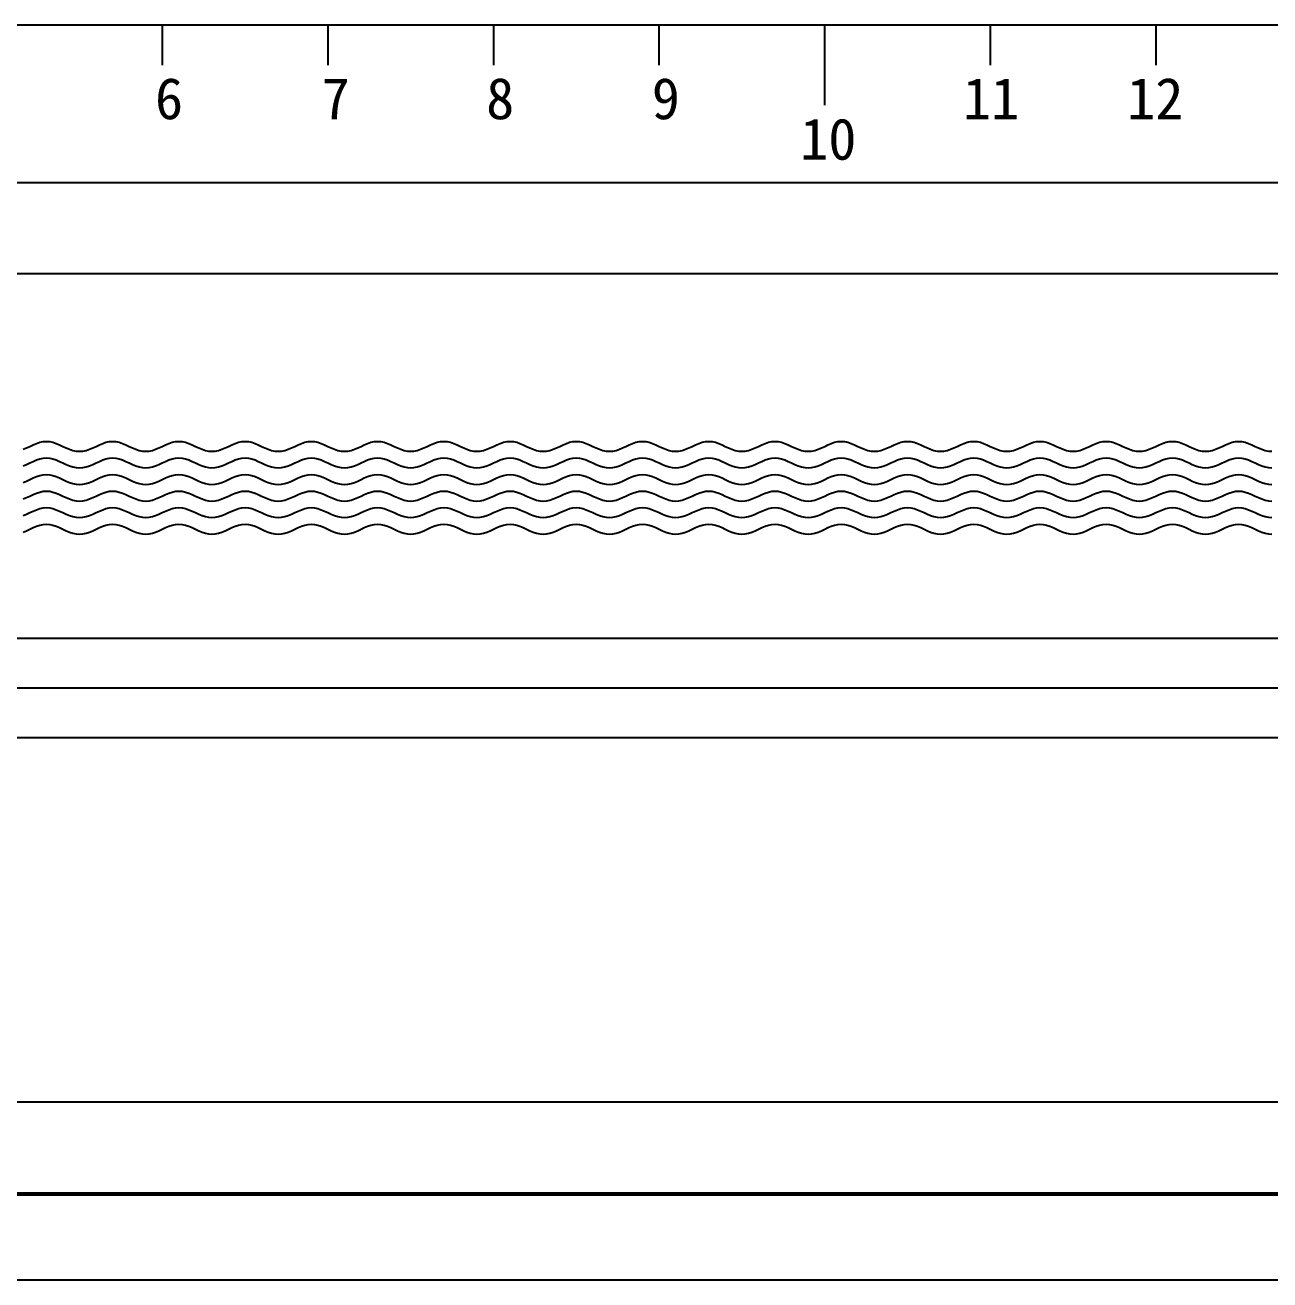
# Model space of a CAD drawing. Header units: millimetres. Extents: x -37 to 615, y -48 to 1658.
# Drawn here: x 135.5 to 210.7, y 1468.7 to 1544.4 of the extents above; entities that cross this region are included whole.
import ezdxf

# ---------------------------------------------------------------- set-up
doc = ezdxf.new("R2010")
doc.units = ezdxf.units.MM
doc.styles.get("Standard").update_dxf_attribs({"font": ''})
doc.styles.get('Standard').set_extended_font_data('SimSun')

# ---------------------------------------------------------------- blocks, each defined once
blk = doc.blocks.new('chi')
at = {"color": 0}
for p, q in [((1187.4087, -3078.7998), (1147.4087, -3078.7998)), ((1153.4087, -3079.0412), (1153.4087, -3078.7998)), ((1154.4087, -3079.0412), (1154.4087, -3078.7998)), ((1155.4087, -3079.0412), (1155.4087, -3078.7998)), ((1156.4087, -3079.0412), (1156.4087, -3078.7998)), ((1157.4087, -3079.2825), (1157.4087, -3078.7998)), ((1158.4087, -3079.0412), (1158.4087, -3078.7998)), ((1159.4087, -3079.0412), (1159.4087, -3078.7998))]:
    blk.add_line(p, q, dxfattribs=at)
for s, p in [('6', (1153.3631, -3079.3678)), ('7', (1154.37, -3079.3678)), ('8', (1155.3627, -3079.3678)), ('9', (1156.3631, -3079.3678)), ('11', (1158.2419, -3079.3678)), ('12', (1159.2333, -3079.3678)), ('10', (1157.2588, -3079.6125))]:
    blk.add_text(s, height=0.25).set_placement(p)

msp = doc.modelspace()

# ---------------------------------------------------------------- linework, layer by layer
at = {"color": 0}
for p, q in [((83.815, 1534.926), (483.815, 1534.926)), ((83.815, 1507.426), (483.815, 1507.426)), ((83.815, 1501.426), (483.815, 1501.426)), ((83.815, 1479.426), (483.815, 1479.426)), ((83.815, 1473.926), (483.815, 1473.926)), ((83.815, 1473.81), (483.815, 1473.81)), ((83.815, 1468.676), (483.815, 1468.676))]:
    msp.add_line(p, q, dxfattribs=at)
msp.add_line((83.815, 1529.426), (483.815, 1529.426))
at = {"color": 1}
msp.add_line((83.815, 1504.426), (483.815, 1504.426), dxfattribs=at)
at = {"color": 7}
for points in [[(135.4, 1518.824), (135.6, 1518.907), (135.8, 1519), (136, 1519.093), (136.2, 1519.176), (136.4, 1519.243), (136.6, 1519.285), (136.8, 1519.3), (137, 1519.285), (137.2, 1519.243), (137.4, 1519.176), (137.6, 1519.093), (137.8, 1519), (138, 1518.907), (138.2, 1518.824), (138.4, 1518.757), (138.6, 1518.715), (138.8, 1518.7), (139, 1518.715), (139.2, 1518.757), (139.4, 1518.824), (139.6, 1518.907), (139.8, 1519), (140, 1519.093), (140.2, 1519.176), (140.4, 1519.243), (140.6, 1519.285), (140.8, 1519.3), (141, 1519.285), (141.2, 1519.243), (141.4, 1519.176), (141.6, 1519.093), (141.8, 1519), (142, 1518.907), (142.2, 1518.824), (142.4, 1518.757), (142.6, 1518.715), (142.8, 1518.7), (143, 1518.715), (143.2, 1518.757), (143.4, 1518.824), (143.6, 1518.907), (143.8, 1519), (144, 1519.093), (144.2, 1519.176), (144.4, 1519.243), (144.6, 1519.285), (144.8, 1519.3), (145, 1519.285), (145.2, 1519.243), (145.4, 1519.176), (145.6, 1519.093), (145.8, 1519), (146, 1518.907), (146.2, 1518.824), (146.4, 1518.757), (146.6, 1518.715), (146.8, 1518.7), (147, 1518.715), (147.2, 1518.757), (147.4, 1518.824), (147.6, 1518.907), (147.8, 1519), (148, 1519.093), (148.2, 1519.176), (148.4, 1519.243), (148.6, 1519.285), (148.8, 1519.3), (149, 1519.285), (149.2, 1519.243), (149.4, 1519.176), (149.6, 1519.093), (149.8, 1519), (150, 1518.907), (150.2, 1518.824), (150.4, 1518.757), (150.6, 1518.715), (150.8, 1518.7), (151, 1518.715), (151.2, 1518.757), (151.4, 1518.824), (151.6, 1518.907), (151.8, 1519), (152, 1519.093), (152.2, 1519.176), (152.4, 1519.243), (152.6, 1519.285), (152.8, 1519.3), (153, 1519.285), (153.2, 1519.243), (153.4, 1519.176), (153.6, 1519.093), (153.8, 1519), (154, 1518.907), (154.2, 1518.824), (154.4, 1518.757), (154.6, 1518.715), (154.8, 1518.7), (155, 1518.715), (155.2, 1518.757), (155.4, 1518.824), (155.6, 1518.907), (155.8, 1519), (156, 1519.093), (156.2, 1519.176), (156.4, 1519.243), (156.6, 1519.285), (156.8, 1519.3), (157, 1519.285), (157.2, 1519.243), (157.4, 1519.176), (157.6, 1519.093), (157.8, 1519), (158, 1518.907), (158.2, 1518.824), (158.4, 1518.757), (158.6, 1518.715), (158.8, 1518.7), (159, 1518.715), (159.2, 1518.757), (159.4, 1518.824), (159.6, 1518.907), (159.8, 1519), (160, 1519.093), (160.2, 1519.176), (160.4, 1519.243), (160.6, 1519.285), (160.8, 1519.3), (161, 1519.285), (161.2, 1519.243), (161.4, 1519.176), (161.6, 1519.093), (161.8, 1519), (162, 1518.907), (162.2, 1518.824), (162.4, 1518.757), (162.6, 1518.715), (162.8, 1518.7), (163, 1518.715), (163.2, 1518.757), (163.4, 1518.824), (163.6, 1518.907), (163.8, 1519), (164, 1519.093), (164.2, 1519.176), (164.4, 1519.243), (164.6, 1519.285), (164.8, 1519.3), (165, 1519.285), (165.2, 1519.243), (165.4, 1519.176), (165.6, 1519.093), (165.8, 1519), (166, 1518.907), (166.2, 1518.824), (166.4, 1518.757), (166.6, 1518.715), (166.8, 1518.7), (167, 1518.715), (167.2, 1518.757), (167.4, 1518.824), (167.6, 1518.907), (167.8, 1519), (168, 1519.093), (168.2, 1519.176), (168.4, 1519.243), (168.6, 1519.285), (168.8, 1519.3), (169, 1519.285), (169.2, 1519.243), (169.4, 1519.176), (169.6, 1519.093), (169.8, 1519), (170, 1518.907), (170.2, 1518.824), (170.4, 1518.757), (170.6, 1518.715), (170.8, 1518.7), (171, 1518.715), (171.2, 1518.757), (171.4, 1518.824), (171.6, 1518.907), (171.8, 1519), (172, 1519.093), (172.2, 1519.176), (172.4, 1519.243), (172.6, 1519.285), (172.8, 1519.3), (173, 1519.285), (173.2, 1519.243), (173.4, 1519.176), (173.6, 1519.093), (173.8, 1519), (174, 1518.907), (174.2, 1518.824), (174.4, 1518.757), (174.6, 1518.715), (174.8, 1518.7), (175, 1518.715), (175.2, 1518.757), (175.4, 1518.824), (175.6, 1518.907), (175.8, 1519), (176, 1519.093), (176.2, 1519.176), (176.4, 1519.243), (176.6, 1519.285), (176.8, 1519.3), (177, 1519.285), (177.2, 1519.243), (177.4, 1519.176), (177.6, 1519.093), (177.8, 1519), (178, 1518.907), (178.2, 1518.824), (178.4, 1518.757), (178.6, 1518.715), (178.8, 1518.7), (179, 1518.715), (179.2, 1518.757), (179.4, 1518.824), (179.6, 1518.907), (179.8, 1519), (180, 1519.093), (180.2, 1519.176), (180.4, 1519.243), (180.6, 1519.285), (180.8, 1519.3), (181, 1519.285), (181.2, 1519.243), (181.4, 1519.176), (181.6, 1519.093), (181.8, 1519), (182, 1518.907), (182.2, 1518.824), (182.4, 1518.757), (182.6, 1518.715), (182.8, 1518.7), (183, 1518.715), (183.2, 1518.757), (183.4, 1518.824), (183.6, 1518.907), (183.8, 1519), (184, 1519.093), (184.2, 1519.176), (184.4, 1519.243), (184.6, 1519.285), (184.8, 1519.3), (185, 1519.285), (185.2, 1519.243), (185.4, 1519.176), (185.6, 1519.093), (185.8, 1519), (186, 1518.907), (186.2, 1518.824), (186.4, 1518.757), (186.6, 1518.715), (186.8, 1518.7), (187, 1518.715), (187.2, 1518.757), (187.4, 1518.824), (187.6, 1518.907), (187.8, 1519), (188, 1519.093), (188.2, 1519.176), (188.4, 1519.243), (188.6, 1519.285), (188.8, 1519.3), (189, 1519.285), (189.2, 1519.243), (189.4, 1519.176), (189.6, 1519.093), (189.8, 1519), (190, 1518.907), (190.2, 1518.824), (190.4, 1518.757), (190.6, 1518.715), (190.8, 1518.7), (191, 1518.715), (191.2, 1518.757), (191.4, 1518.824), (191.6, 1518.907), (191.8, 1519), (192, 1519.093), (192.2, 1519.176), (192.4, 1519.243), (192.6, 1519.285), (192.8, 1519.3), (193, 1519.285), (193.2, 1519.243), (193.4, 1519.176), (193.6, 1519.093), (193.8, 1519), (194, 1518.907), (194.2, 1518.824), (194.4, 1518.757), (194.6, 1518.715), (194.8, 1518.7), (195, 1518.715), (195.2, 1518.757), (195.4, 1518.824), (195.6, 1518.907), (195.8, 1519), (196, 1519.093), (196.2, 1519.176), (196.4, 1519.243), (196.6, 1519.285), (196.8, 1519.3), (197, 1519.285), (197.2, 1519.243), (197.4, 1519.176), (197.6, 1519.093), (197.8, 1519), (198, 1518.907), (198.2, 1518.824), (198.4, 1518.757), (198.6, 1518.715), (198.8, 1518.7), (199, 1518.715), (199.2, 1518.757), (199.4, 1518.824), (199.6, 1518.907), (199.8, 1519), (200, 1519.093), (200.2, 1519.176), (200.4, 1519.243), (200.6, 1519.285), (200.8, 1519.3), (201, 1519.285), (201.2, 1519.243), (201.4, 1519.176), (201.6, 1519.093), (201.8, 1519), (202, 1518.907), (202.2, 1518.824), (202.4, 1518.757), (202.6, 1518.715), (202.8, 1518.7), (203, 1518.715), (203.2, 1518.757), (203.4, 1518.824), (203.6, 1518.907), (203.8, 1519), (204, 1519.093), (204.2, 1519.176), (204.4, 1519.243), (204.6, 1519.285), (204.8, 1519.3), (205, 1519.285), (205.2, 1519.243), (205.4, 1519.176), (205.6, 1519.093), (205.8, 1519), (206, 1518.907), (206.2, 1518.824), (206.4, 1518.757), (206.6, 1518.715), (206.8, 1518.7), (207, 1518.715), (207.2, 1518.757), (207.4, 1518.824), (207.6, 1518.907), (207.8, 1519), (208, 1519.093), (208.2, 1519.176), (208.4, 1519.243), (208.6, 1519.285), (208.8, 1519.3), (209, 1519.285), (209.2, 1519.243), (209.4, 1519.176), (209.6, 1519.093), (209.8, 1519), (210, 1518.907), (210.2, 1518.824), (210.4, 1518.757), (210.6, 1518.715), (210.8, 1518.7)], [(135.4, 1517.824), (135.6, 1517.907), (135.8, 1518), (136, 1518.093), (136.2, 1518.176), (136.4, 1518.243), (136.6, 1518.285), (136.8, 1518.3), (137, 1518.285), (137.2, 1518.243), (137.4, 1518.176), (137.6, 1518.093), (137.8, 1518), (138, 1517.907), (138.2, 1517.824), (138.4, 1517.757), (138.6, 1517.715), (138.8, 1517.7), (139, 1517.715), (139.2, 1517.757), (139.4, 1517.824), (139.6, 1517.907), (139.8, 1518), (140, 1518.093), (140.2, 1518.176), (140.4, 1518.243), (140.6, 1518.285), (140.8, 1518.3), (141, 1518.285), (141.2, 1518.243), (141.4, 1518.176), (141.6, 1518.093), (141.8, 1518), (142, 1517.907), (142.2, 1517.824), (142.4, 1517.757), (142.6, 1517.715), (142.8, 1517.7), (143, 1517.715), (143.2, 1517.757), (143.4, 1517.824), (143.6, 1517.907), (143.8, 1518), (144, 1518.093), (144.2, 1518.176), (144.4, 1518.243), (144.6, 1518.285), (144.8, 1518.3), (145, 1518.285), (145.2, 1518.243), (145.4, 1518.176), (145.6, 1518.093), (145.8, 1518), (146, 1517.907), (146.2, 1517.824), (146.4, 1517.757), (146.6, 1517.715), (146.8, 1517.7), (147, 1517.715), (147.2, 1517.757), (147.4, 1517.824), (147.6, 1517.907), (147.8, 1518), (148, 1518.093), (148.2, 1518.176), (148.4, 1518.243), (148.6, 1518.285), (148.8, 1518.3), (149, 1518.285), (149.2, 1518.243), (149.4, 1518.176), (149.6, 1518.093), (149.8, 1518), (150, 1517.907), (150.2, 1517.824), (150.4, 1517.757), (150.6, 1517.715), (150.8, 1517.7), (151, 1517.715), (151.2, 1517.757), (151.4, 1517.824), (151.6, 1517.907), (151.8, 1518), (152, 1518.093), (152.2, 1518.176), (152.4, 1518.243), (152.6, 1518.285), (152.8, 1518.3), (153, 1518.285), (153.2, 1518.243), (153.4, 1518.176), (153.6, 1518.093), (153.8, 1518), (154, 1517.907), (154.2, 1517.824), (154.4, 1517.757), (154.6, 1517.715), (154.8, 1517.7), (155, 1517.715), (155.2, 1517.757), (155.4, 1517.824), (155.6, 1517.907), (155.8, 1518), (156, 1518.093), (156.2, 1518.176), (156.4, 1518.243), (156.6, 1518.285), (156.8, 1518.3), (157, 1518.285), (157.2, 1518.243), (157.4, 1518.176), (157.6, 1518.093), (157.8, 1518), (158, 1517.907), (158.2, 1517.824), (158.4, 1517.757), (158.6, 1517.715), (158.8, 1517.7), (159, 1517.715), (159.2, 1517.757), (159.4, 1517.824), (159.6, 1517.907), (159.8, 1518), (160, 1518.093), (160.2, 1518.176), (160.4, 1518.243), (160.6, 1518.285), (160.8, 1518.3), (161, 1518.285), (161.2, 1518.243), (161.4, 1518.176), (161.6, 1518.093), (161.8, 1518), (162, 1517.907), (162.2, 1517.824), (162.4, 1517.757), (162.6, 1517.715), (162.8, 1517.7), (163, 1517.715), (163.2, 1517.757), (163.4, 1517.824), (163.6, 1517.907), (163.8, 1518), (164, 1518.093), (164.2, 1518.176), (164.4, 1518.243), (164.6, 1518.285), (164.8, 1518.3), (165, 1518.285), (165.2, 1518.243), (165.4, 1518.176), (165.6, 1518.093), (165.8, 1518), (166, 1517.907), (166.2, 1517.824), (166.4, 1517.757), (166.6, 1517.715), (166.8, 1517.7), (167, 1517.715), (167.2, 1517.757), (167.4, 1517.824), (167.6, 1517.907), (167.8, 1518), (168, 1518.093), (168.2, 1518.176), (168.4, 1518.243), (168.6, 1518.285), (168.8, 1518.3), (169, 1518.285), (169.2, 1518.243), (169.4, 1518.176), (169.6, 1518.093), (169.8, 1518), (170, 1517.907), (170.2, 1517.824), (170.4, 1517.757), (170.6, 1517.715), (170.8, 1517.7), (171, 1517.715), (171.2, 1517.757), (171.4, 1517.824), (171.6, 1517.907), (171.8, 1518), (172, 1518.093), (172.2, 1518.176), (172.4, 1518.243), (172.6, 1518.285), (172.8, 1518.3), (173, 1518.285), (173.2, 1518.243), (173.4, 1518.176), (173.6, 1518.093), (173.8, 1518), (174, 1517.907), (174.2, 1517.824), (174.4, 1517.757), (174.6, 1517.715), (174.8, 1517.7), (175, 1517.715), (175.2, 1517.757), (175.4, 1517.824), (175.6, 1517.907), (175.8, 1518), (176, 1518.093), (176.2, 1518.176), (176.4, 1518.243), (176.6, 1518.285), (176.8, 1518.3), (177, 1518.285), (177.2, 1518.243), (177.4, 1518.176), (177.6, 1518.093), (177.8, 1518), (178, 1517.907), (178.2, 1517.824), (178.4, 1517.757), (178.6, 1517.715), (178.8, 1517.7), (179, 1517.715), (179.2, 1517.757), (179.4, 1517.824), (179.6, 1517.907), (179.8, 1518), (180, 1518.093), (180.2, 1518.176), (180.4, 1518.243), (180.6, 1518.285), (180.8, 1518.3), (181, 1518.285), (181.2, 1518.243), (181.4, 1518.176), (181.6, 1518.093), (181.8, 1518), (182, 1517.907), (182.2, 1517.824), (182.4, 1517.757), (182.6, 1517.715), (182.8, 1517.7), (183, 1517.715), (183.2, 1517.757), (183.4, 1517.824), (183.6, 1517.907), (183.8, 1518), (184, 1518.093), (184.2, 1518.176), (184.4, 1518.243), (184.6, 1518.285), (184.8, 1518.3), (185, 1518.285), (185.2, 1518.243), (185.4, 1518.176), (185.6, 1518.093), (185.8, 1518), (186, 1517.907), (186.2, 1517.824), (186.4, 1517.757), (186.6, 1517.715), (186.8, 1517.7), (187, 1517.715), (187.2, 1517.757), (187.4, 1517.824), (187.6, 1517.907), (187.8, 1518), (188, 1518.093), (188.2, 1518.176), (188.4, 1518.243), (188.6, 1518.285), (188.8, 1518.3), (189, 1518.285), (189.2, 1518.243), (189.4, 1518.176), (189.6, 1518.093), (189.8, 1518), (190, 1517.907), (190.2, 1517.824), (190.4, 1517.757), (190.6, 1517.715), (190.8, 1517.7), (191, 1517.715), (191.2, 1517.757), (191.4, 1517.824), (191.6, 1517.907), (191.8, 1518), (192, 1518.093), (192.2, 1518.176), (192.4, 1518.243), (192.6, 1518.285), (192.8, 1518.3), (193, 1518.285), (193.2, 1518.243), (193.4, 1518.176), (193.6, 1518.093), (193.8, 1518), (194, 1517.907), (194.2, 1517.824), (194.4, 1517.757), (194.6, 1517.715), (194.8, 1517.7), (195, 1517.715), (195.2, 1517.757), (195.4, 1517.824), (195.6, 1517.907), (195.8, 1518), (196, 1518.093), (196.2, 1518.176), (196.4, 1518.243), (196.6, 1518.285), (196.8, 1518.3), (197, 1518.285), (197.2, 1518.243), (197.4, 1518.176), (197.6, 1518.093), (197.8, 1518), (198, 1517.907), (198.2, 1517.824), (198.4, 1517.757), (198.6, 1517.715), (198.8, 1517.7), (199, 1517.715), (199.2, 1517.757), (199.4, 1517.824), (199.6, 1517.907), (199.8, 1518), (200, 1518.093), (200.2, 1518.176), (200.4, 1518.243), (200.6, 1518.285), (200.8, 1518.3), (201, 1518.285), (201.2, 1518.243), (201.4, 1518.176), (201.6, 1518.093), (201.8, 1518), (202, 1517.907), (202.2, 1517.824), (202.4, 1517.757), (202.6, 1517.715), (202.8, 1517.7), (203, 1517.715), (203.2, 1517.757), (203.4, 1517.824), (203.6, 1517.907), (203.8, 1518), (204, 1518.093), (204.2, 1518.176), (204.4, 1518.243), (204.6, 1518.285), (204.8, 1518.3), (205, 1518.285), (205.2, 1518.243), (205.4, 1518.176), (205.6, 1518.093), (205.8, 1518), (206, 1517.907), (206.2, 1517.824), (206.4, 1517.757), (206.6, 1517.715), (206.8, 1517.7), (207, 1517.715), (207.2, 1517.757), (207.4, 1517.824), (207.6, 1517.907), (207.8, 1518), (208, 1518.093), (208.2, 1518.176), (208.4, 1518.243), (208.6, 1518.285), (208.8, 1518.3), (209, 1518.285), (209.2, 1518.243), (209.4, 1518.176), (209.6, 1518.093), (209.8, 1518), (210, 1517.907), (210.2, 1517.824), (210.4, 1517.757), (210.6, 1517.715), (210.8, 1517.7)], [(135.4, 1516.824), (135.6, 1516.907), (135.8, 1517), (136, 1517.093), (136.2, 1517.176), (136.4, 1517.243), (136.6, 1517.285), (136.8, 1517.3), (137, 1517.285), (137.2, 1517.243), (137.4, 1517.176), (137.6, 1517.093), (137.8, 1517), (138, 1516.907), (138.2, 1516.824), (138.4, 1516.757), (138.6, 1516.715), (138.8, 1516.7), (139, 1516.715), (139.2, 1516.757), (139.4, 1516.824), (139.6, 1516.907), (139.8, 1517), (140, 1517.093), (140.2, 1517.176), (140.4, 1517.243), (140.6, 1517.285), (140.8, 1517.3), (141, 1517.285), (141.2, 1517.243), (141.4, 1517.176), (141.6, 1517.093), (141.8, 1517), (142, 1516.907), (142.2, 1516.824), (142.4, 1516.757), (142.6, 1516.715), (142.8, 1516.7), (143, 1516.715), (143.2, 1516.757), (143.4, 1516.824), (143.6, 1516.907), (143.8, 1517), (144, 1517.093), (144.2, 1517.176), (144.4, 1517.243), (144.6, 1517.285), (144.8, 1517.3), (145, 1517.285), (145.2, 1517.243), (145.4, 1517.176), (145.6, 1517.093), (145.8, 1517), (146, 1516.907), (146.2, 1516.824), (146.4, 1516.757), (146.6, 1516.715), (146.8, 1516.7), (147, 1516.715), (147.2, 1516.757), (147.4, 1516.824), (147.6, 1516.907), (147.8, 1517), (148, 1517.093), (148.2, 1517.176), (148.4, 1517.243), (148.6, 1517.285), (148.8, 1517.3), (149, 1517.285), (149.2, 1517.243), (149.4, 1517.176), (149.6, 1517.093), (149.8, 1517), (150, 1516.907), (150.2, 1516.824), (150.4, 1516.757), (150.6, 1516.715), (150.8, 1516.7), (151, 1516.715), (151.2, 1516.757), (151.4, 1516.824), (151.6, 1516.907), (151.8, 1517), (152, 1517.093), (152.2, 1517.176), (152.4, 1517.243), (152.6, 1517.285), (152.8, 1517.3), (153, 1517.285), (153.2, 1517.243), (153.4, 1517.176), (153.6, 1517.093), (153.8, 1517), (154, 1516.907), (154.2, 1516.824), (154.4, 1516.757), (154.6, 1516.715), (154.8, 1516.7), (155, 1516.715), (155.2, 1516.757), (155.4, 1516.824), (155.6, 1516.907), (155.8, 1517), (156, 1517.093), (156.2, 1517.176), (156.4, 1517.243), (156.6, 1517.285), (156.8, 1517.3), (157, 1517.285), (157.2, 1517.243), (157.4, 1517.176), (157.6, 1517.093), (157.8, 1517), (158, 1516.907), (158.2, 1516.824), (158.4, 1516.757), (158.6, 1516.715), (158.8, 1516.7), (159, 1516.715), (159.2, 1516.757), (159.4, 1516.824), (159.6, 1516.907), (159.8, 1517), (160, 1517.093), (160.2, 1517.176), (160.4, 1517.243), (160.6, 1517.285), (160.8, 1517.3), (161, 1517.285), (161.2, 1517.243), (161.4, 1517.176), (161.6, 1517.093), (161.8, 1517), (162, 1516.907), (162.2, 1516.824), (162.4, 1516.757), (162.6, 1516.715), (162.8, 1516.7), (163, 1516.715), (163.2, 1516.757), (163.4, 1516.824), (163.6, 1516.907), (163.8, 1517), (164, 1517.093), (164.2, 1517.176), (164.4, 1517.243), (164.6, 1517.285), (164.8, 1517.3), (165, 1517.285), (165.2, 1517.243), (165.4, 1517.176), (165.6, 1517.093), (165.8, 1517), (166, 1516.907), (166.2, 1516.824), (166.4, 1516.757), (166.6, 1516.715), (166.8, 1516.7), (167, 1516.715), (167.2, 1516.757), (167.4, 1516.824), (167.6, 1516.907), (167.8, 1517), (168, 1517.093), (168.2, 1517.176), (168.4, 1517.243), (168.6, 1517.285), (168.8, 1517.3), (169, 1517.285), (169.2, 1517.243), (169.4, 1517.176), (169.6, 1517.093), (169.8, 1517), (170, 1516.907), (170.2, 1516.824), (170.4, 1516.757), (170.6, 1516.715), (170.8, 1516.7), (171, 1516.715), (171.2, 1516.757), (171.4, 1516.824), (171.6, 1516.907), (171.8, 1517), (172, 1517.093), (172.2, 1517.176), (172.4, 1517.243), (172.6, 1517.285), (172.8, 1517.3), (173, 1517.285), (173.2, 1517.243), (173.4, 1517.176), (173.6, 1517.093), (173.8, 1517), (174, 1516.907), (174.2, 1516.824), (174.4, 1516.757), (174.6, 1516.715), (174.8, 1516.7), (175, 1516.715), (175.2, 1516.757), (175.4, 1516.824), (175.6, 1516.907), (175.8, 1517), (176, 1517.093), (176.2, 1517.176), (176.4, 1517.243), (176.6, 1517.285), (176.8, 1517.3), (177, 1517.285), (177.2, 1517.243), (177.4, 1517.176), (177.6, 1517.093), (177.8, 1517), (178, 1516.907), (178.2, 1516.824), (178.4, 1516.757), (178.6, 1516.715), (178.8, 1516.7), (179, 1516.715), (179.2, 1516.757), (179.4, 1516.824), (179.6, 1516.907), (179.8, 1517), (180, 1517.093), (180.2, 1517.176), (180.4, 1517.243), (180.6, 1517.285), (180.8, 1517.3), (181, 1517.285), (181.2, 1517.243), (181.4, 1517.176), (181.6, 1517.093), (181.8, 1517), (182, 1516.907), (182.2, 1516.824), (182.4, 1516.757), (182.6, 1516.715), (182.8, 1516.7), (183, 1516.715), (183.2, 1516.757), (183.4, 1516.824), (183.6, 1516.907), (183.8, 1517), (184, 1517.093), (184.2, 1517.176), (184.4, 1517.243), (184.6, 1517.285), (184.8, 1517.3), (185, 1517.285), (185.2, 1517.243), (185.4, 1517.176), (185.6, 1517.093), (185.8, 1517), (186, 1516.907), (186.2, 1516.824), (186.4, 1516.757), (186.6, 1516.715), (186.8, 1516.7), (187, 1516.715), (187.2, 1516.757), (187.4, 1516.824), (187.6, 1516.907), (187.8, 1517), (188, 1517.093), (188.2, 1517.176), (188.4, 1517.243), (188.6, 1517.285), (188.8, 1517.3), (189, 1517.285), (189.2, 1517.243), (189.4, 1517.176), (189.6, 1517.093), (189.8, 1517), (190, 1516.907), (190.2, 1516.824), (190.4, 1516.757), (190.6, 1516.715), (190.8, 1516.7), (191, 1516.715), (191.2, 1516.757), (191.4, 1516.824), (191.6, 1516.907), (191.8, 1517), (192, 1517.093), (192.2, 1517.176), (192.4, 1517.243), (192.6, 1517.285), (192.8, 1517.3), (193, 1517.285), (193.2, 1517.243), (193.4, 1517.176), (193.6, 1517.093), (193.8, 1517), (194, 1516.907), (194.2, 1516.824), (194.4, 1516.757), (194.6, 1516.715), (194.8, 1516.7), (195, 1516.715), (195.2, 1516.757), (195.4, 1516.824), (195.6, 1516.907), (195.8, 1517), (196, 1517.093), (196.2, 1517.176), (196.4, 1517.243), (196.6, 1517.285), (196.8, 1517.3), (197, 1517.285), (197.2, 1517.243), (197.4, 1517.176), (197.6, 1517.093), (197.8, 1517), (198, 1516.907), (198.2, 1516.824), (198.4, 1516.757), (198.6, 1516.715), (198.8, 1516.7), (199, 1516.715), (199.2, 1516.757), (199.4, 1516.824), (199.6, 1516.907), (199.8, 1517), (200, 1517.093), (200.2, 1517.176), (200.4, 1517.243), (200.6, 1517.285), (200.8, 1517.3), (201, 1517.285), (201.2, 1517.243), (201.4, 1517.176), (201.6, 1517.093), (201.8, 1517), (202, 1516.907), (202.2, 1516.824), (202.4, 1516.757), (202.6, 1516.715), (202.8, 1516.7), (203, 1516.715), (203.2, 1516.757), (203.4, 1516.824), (203.6, 1516.907), (203.8, 1517), (204, 1517.093), (204.2, 1517.176), (204.4, 1517.243), (204.6, 1517.285), (204.8, 1517.3), (205, 1517.285), (205.2, 1517.243), (205.4, 1517.176), (205.6, 1517.093), (205.8, 1517), (206, 1516.907), (206.2, 1516.824), (206.4, 1516.757), (206.6, 1516.715), (206.8, 1516.7), (207, 1516.715), (207.2, 1516.757), (207.4, 1516.824), (207.6, 1516.907), (207.8, 1517), (208, 1517.093), (208.2, 1517.176), (208.4, 1517.243), (208.6, 1517.285), (208.8, 1517.3), (209, 1517.285), (209.2, 1517.243), (209.4, 1517.176), (209.6, 1517.093), (209.8, 1517), (210, 1516.907), (210.2, 1516.824), (210.4, 1516.757), (210.6, 1516.715), (210.8, 1516.7)], [(135.4, 1515.824), (135.6, 1515.907), (135.8, 1516), (136, 1516.093), (136.2, 1516.176), (136.4, 1516.243), (136.6, 1516.285), (136.8, 1516.3), (137, 1516.285), (137.2, 1516.243), (137.4, 1516.176), (137.6, 1516.093), (137.8, 1516), (138, 1515.907), (138.2, 1515.824), (138.4, 1515.757), (138.6, 1515.715), (138.8, 1515.7), (139, 1515.715), (139.2, 1515.757), (139.4, 1515.824), (139.6, 1515.907), (139.8, 1516), (140, 1516.093), (140.2, 1516.176), (140.4, 1516.243), (140.6, 1516.285), (140.8, 1516.3), (141, 1516.285), (141.2, 1516.243), (141.4, 1516.176), (141.6, 1516.093), (141.8, 1516), (142, 1515.907), (142.2, 1515.824), (142.4, 1515.757), (142.6, 1515.715), (142.8, 1515.7), (143, 1515.715), (143.2, 1515.757), (143.4, 1515.824), (143.6, 1515.907), (143.8, 1516), (144, 1516.093), (144.2, 1516.176), (144.4, 1516.243), (144.6, 1516.285), (144.8, 1516.3), (145, 1516.285), (145.2, 1516.243), (145.4, 1516.176), (145.6, 1516.093), (145.8, 1516), (146, 1515.907), (146.2, 1515.824), (146.4, 1515.757), (146.6, 1515.715), (146.8, 1515.7), (147, 1515.715), (147.2, 1515.757), (147.4, 1515.824), (147.6, 1515.907), (147.8, 1516), (148, 1516.093), (148.2, 1516.176), (148.4, 1516.243), (148.6, 1516.285), (148.8, 1516.3), (149, 1516.285), (149.2, 1516.243), (149.4, 1516.176), (149.6, 1516.093), (149.8, 1516), (150, 1515.907), (150.2, 1515.824), (150.4, 1515.757), (150.6, 1515.715), (150.8, 1515.7), (151, 1515.715), (151.2, 1515.757), (151.4, 1515.824), (151.6, 1515.907), (151.8, 1516), (152, 1516.093), (152.2, 1516.176), (152.4, 1516.243), (152.6, 1516.285), (152.8, 1516.3), (153, 1516.285), (153.2, 1516.243), (153.4, 1516.176), (153.6, 1516.093), (153.8, 1516), (154, 1515.907), (154.2, 1515.824), (154.4, 1515.757), (154.6, 1515.715), (154.8, 1515.7), (155, 1515.715), (155.2, 1515.757), (155.4, 1515.824), (155.6, 1515.907), (155.8, 1516), (156, 1516.093), (156.2, 1516.176), (156.4, 1516.243), (156.6, 1516.285), (156.8, 1516.3), (157, 1516.285), (157.2, 1516.243), (157.4, 1516.176), (157.6, 1516.093), (157.8, 1516), (158, 1515.907), (158.2, 1515.824), (158.4, 1515.757), (158.6, 1515.715), (158.8, 1515.7), (159, 1515.715), (159.2, 1515.757), (159.4, 1515.824), (159.6, 1515.907), (159.8, 1516), (160, 1516.093), (160.2, 1516.176), (160.4, 1516.243), (160.6, 1516.285), (160.8, 1516.3), (161, 1516.285), (161.2, 1516.243), (161.4, 1516.176), (161.6, 1516.093), (161.8, 1516), (162, 1515.907), (162.2, 1515.824), (162.4, 1515.757), (162.6, 1515.715), (162.8, 1515.7), (163, 1515.715), (163.2, 1515.757), (163.4, 1515.824), (163.6, 1515.907), (163.8, 1516), (164, 1516.093), (164.2, 1516.176), (164.4, 1516.243), (164.6, 1516.285), (164.8, 1516.3), (165, 1516.285), (165.2, 1516.243), (165.4, 1516.176), (165.6, 1516.093), (165.8, 1516), (166, 1515.907), (166.2, 1515.824), (166.4, 1515.757), (166.6, 1515.715), (166.8, 1515.7), (167, 1515.715), (167.2, 1515.757), (167.4, 1515.824), (167.6, 1515.907), (167.8, 1516), (168, 1516.093), (168.2, 1516.176), (168.4, 1516.243), (168.6, 1516.285), (168.8, 1516.3), (169, 1516.285), (169.2, 1516.243), (169.4, 1516.176), (169.6, 1516.093), (169.8, 1516), (170, 1515.907), (170.2, 1515.824), (170.4, 1515.757), (170.6, 1515.715), (170.8, 1515.7), (171, 1515.715), (171.2, 1515.757), (171.4, 1515.824), (171.6, 1515.907), (171.8, 1516), (172, 1516.093), (172.2, 1516.176), (172.4, 1516.243), (172.6, 1516.285), (172.8, 1516.3), (173, 1516.285), (173.2, 1516.243), (173.4, 1516.176), (173.6, 1516.093), (173.8, 1516), (174, 1515.907), (174.2, 1515.824), (174.4, 1515.757), (174.6, 1515.715), (174.8, 1515.7), (175, 1515.715), (175.2, 1515.757), (175.4, 1515.824), (175.6, 1515.907), (175.8, 1516), (176, 1516.093), (176.2, 1516.176), (176.4, 1516.243), (176.6, 1516.285), (176.8, 1516.3), (177, 1516.285), (177.2, 1516.243), (177.4, 1516.176), (177.6, 1516.093), (177.8, 1516), (178, 1515.907), (178.2, 1515.824), (178.4, 1515.757), (178.6, 1515.715), (178.8, 1515.7), (179, 1515.715), (179.2, 1515.757), (179.4, 1515.824), (179.6, 1515.907), (179.8, 1516), (180, 1516.093), (180.2, 1516.176), (180.4, 1516.243), (180.6, 1516.285), (180.8, 1516.3), (181, 1516.285), (181.2, 1516.243), (181.4, 1516.176), (181.6, 1516.093), (181.8, 1516), (182, 1515.907), (182.2, 1515.824), (182.4, 1515.757), (182.6, 1515.715), (182.8, 1515.7), (183, 1515.715), (183.2, 1515.757), (183.4, 1515.824), (183.6, 1515.907), (183.8, 1516), (184, 1516.093), (184.2, 1516.176), (184.4, 1516.243), (184.6, 1516.285), (184.8, 1516.3), (185, 1516.285), (185.2, 1516.243), (185.4, 1516.176), (185.6, 1516.093), (185.8, 1516), (186, 1515.907), (186.2, 1515.824), (186.4, 1515.757), (186.6, 1515.715), (186.8, 1515.7), (187, 1515.715), (187.2, 1515.757), (187.4, 1515.824), (187.6, 1515.907), (187.8, 1516), (188, 1516.093), (188.2, 1516.176), (188.4, 1516.243), (188.6, 1516.285), (188.8, 1516.3), (189, 1516.285), (189.2, 1516.243), (189.4, 1516.176), (189.6, 1516.093), (189.8, 1516), (190, 1515.907), (190.2, 1515.824), (190.4, 1515.757), (190.6, 1515.715), (190.8, 1515.7), (191, 1515.715), (191.2, 1515.757), (191.4, 1515.824), (191.6, 1515.907), (191.8, 1516), (192, 1516.093), (192.2, 1516.176), (192.4, 1516.243), (192.6, 1516.285), (192.8, 1516.3), (193, 1516.285), (193.2, 1516.243), (193.4, 1516.176), (193.6, 1516.093), (193.8, 1516), (194, 1515.907), (194.2, 1515.824), (194.4, 1515.757), (194.6, 1515.715), (194.8, 1515.7), (195, 1515.715), (195.2, 1515.757), (195.4, 1515.824), (195.6, 1515.907), (195.8, 1516), (196, 1516.093), (196.2, 1516.176), (196.4, 1516.243), (196.6, 1516.285), (196.8, 1516.3), (197, 1516.285), (197.2, 1516.243), (197.4, 1516.176), (197.6, 1516.093), (197.8, 1516), (198, 1515.907), (198.2, 1515.824), (198.4, 1515.757), (198.6, 1515.715), (198.8, 1515.7), (199, 1515.715), (199.2, 1515.757), (199.4, 1515.824), (199.6, 1515.907), (199.8, 1516), (200, 1516.093), (200.2, 1516.176), (200.4, 1516.243), (200.6, 1516.285), (200.8, 1516.3), (201, 1516.285), (201.2, 1516.243), (201.4, 1516.176), (201.6, 1516.093), (201.8, 1516), (202, 1515.907), (202.2, 1515.824), (202.4, 1515.757), (202.6, 1515.715), (202.8, 1515.7), (203, 1515.715), (203.2, 1515.757), (203.4, 1515.824), (203.6, 1515.907), (203.8, 1516), (204, 1516.093), (204.2, 1516.176), (204.4, 1516.243), (204.6, 1516.285), (204.8, 1516.3), (205, 1516.285), (205.2, 1516.243), (205.4, 1516.176), (205.6, 1516.093), (205.8, 1516), (206, 1515.907), (206.2, 1515.824), (206.4, 1515.757), (206.6, 1515.715), (206.8, 1515.7), (207, 1515.715), (207.2, 1515.757), (207.4, 1515.824), (207.6, 1515.907), (207.8, 1516), (208, 1516.093), (208.2, 1516.176), (208.4, 1516.243), (208.6, 1516.285), (208.8, 1516.3), (209, 1516.285), (209.2, 1516.243), (209.4, 1516.176), (209.6, 1516.093), (209.8, 1516), (210, 1515.907), (210.2, 1515.824), (210.4, 1515.757), (210.6, 1515.715), (210.8, 1515.7)], [(135.4, 1514.824), (135.6, 1514.907), (135.8, 1515), (136, 1515.093), (136.2, 1515.176), (136.4, 1515.243), (136.6, 1515.285), (136.8, 1515.3), (137, 1515.285), (137.2, 1515.243), (137.4, 1515.176), (137.6, 1515.093), (137.8, 1515), (138, 1514.907), (138.2, 1514.824), (138.4, 1514.757), (138.6, 1514.715), (138.8, 1514.7), (139, 1514.715), (139.2, 1514.757), (139.4, 1514.824), (139.6, 1514.907), (139.8, 1515), (140, 1515.093), (140.2, 1515.176), (140.4, 1515.243), (140.6, 1515.285), (140.8, 1515.3), (141, 1515.285), (141.2, 1515.243), (141.4, 1515.176), (141.6, 1515.093), (141.8, 1515), (142, 1514.907), (142.2, 1514.824), (142.4, 1514.757), (142.6, 1514.715), (142.8, 1514.7), (143, 1514.715), (143.2, 1514.757), (143.4, 1514.824), (143.6, 1514.907), (143.8, 1515), (144, 1515.093), (144.2, 1515.176), (144.4, 1515.243), (144.6, 1515.285), (144.8, 1515.3), (145, 1515.285), (145.2, 1515.243), (145.4, 1515.176), (145.6, 1515.093), (145.8, 1515), (146, 1514.907), (146.2, 1514.824), (146.4, 1514.757), (146.6, 1514.715), (146.8, 1514.7), (147, 1514.715), (147.2, 1514.757), (147.4, 1514.824), (147.6, 1514.907), (147.8, 1515), (148, 1515.093), (148.2, 1515.176), (148.4, 1515.243), (148.6, 1515.285), (148.8, 1515.3), (149, 1515.285), (149.2, 1515.243), (149.4, 1515.176), (149.6, 1515.093), (149.8, 1515), (150, 1514.907), (150.2, 1514.824), (150.4, 1514.757), (150.6, 1514.715), (150.8, 1514.7), (151, 1514.715), (151.2, 1514.757), (151.4, 1514.824), (151.6, 1514.907), (151.8, 1515), (152, 1515.093), (152.2, 1515.176), (152.4, 1515.243), (152.6, 1515.285), (152.8, 1515.3), (153, 1515.285), (153.2, 1515.243), (153.4, 1515.176), (153.6, 1515.093), (153.8, 1515), (154, 1514.907), (154.2, 1514.824), (154.4, 1514.757), (154.6, 1514.715), (154.8, 1514.7), (155, 1514.715), (155.2, 1514.757), (155.4, 1514.824), (155.6, 1514.907), (155.8, 1515), (156, 1515.093), (156.2, 1515.176), (156.4, 1515.243), (156.6, 1515.285), (156.8, 1515.3), (157, 1515.285), (157.2, 1515.243), (157.4, 1515.176), (157.6, 1515.093), (157.8, 1515), (158, 1514.907), (158.2, 1514.824), (158.4, 1514.757), (158.6, 1514.715), (158.8, 1514.7), (159, 1514.715), (159.2, 1514.757), (159.4, 1514.824), (159.6, 1514.907), (159.8, 1515), (160, 1515.093), (160.2, 1515.176), (160.4, 1515.243), (160.6, 1515.285), (160.8, 1515.3), (161, 1515.285), (161.2, 1515.243), (161.4, 1515.176), (161.6, 1515.093), (161.8, 1515), (162, 1514.907), (162.2, 1514.824), (162.4, 1514.757), (162.6, 1514.715), (162.8, 1514.7), (163, 1514.715), (163.2, 1514.757), (163.4, 1514.824), (163.6, 1514.907), (163.8, 1515), (164, 1515.093), (164.2, 1515.176), (164.4, 1515.243), (164.6, 1515.285), (164.8, 1515.3), (165, 1515.285), (165.2, 1515.243), (165.4, 1515.176), (165.6, 1515.093), (165.8, 1515), (166, 1514.907), (166.2, 1514.824), (166.4, 1514.757), (166.6, 1514.715), (166.8, 1514.7), (167, 1514.715), (167.2, 1514.757), (167.4, 1514.824), (167.6, 1514.907), (167.8, 1515), (168, 1515.093), (168.2, 1515.176), (168.4, 1515.243), (168.6, 1515.285), (168.8, 1515.3), (169, 1515.285), (169.2, 1515.243), (169.4, 1515.176), (169.6, 1515.093), (169.8, 1515), (170, 1514.907), (170.2, 1514.824), (170.4, 1514.757), (170.6, 1514.715), (170.8, 1514.7), (171, 1514.715), (171.2, 1514.757), (171.4, 1514.824), (171.6, 1514.907), (171.8, 1515), (172, 1515.093), (172.2, 1515.176), (172.4, 1515.243), (172.6, 1515.285), (172.8, 1515.3), (173, 1515.285), (173.2, 1515.243), (173.4, 1515.176), (173.6, 1515.093), (173.8, 1515), (174, 1514.907), (174.2, 1514.824), (174.4, 1514.757), (174.6, 1514.715), (174.8, 1514.7), (175, 1514.715), (175.2, 1514.757), (175.4, 1514.824), (175.6, 1514.907), (175.8, 1515), (176, 1515.093), (176.2, 1515.176), (176.4, 1515.243), (176.6, 1515.285), (176.8, 1515.3), (177, 1515.285), (177.2, 1515.243), (177.4, 1515.176), (177.6, 1515.093), (177.8, 1515), (178, 1514.907), (178.2, 1514.824), (178.4, 1514.757), (178.6, 1514.715), (178.8, 1514.7), (179, 1514.715), (179.2, 1514.757), (179.4, 1514.824), (179.6, 1514.907), (179.8, 1515), (180, 1515.093), (180.2, 1515.176), (180.4, 1515.243), (180.6, 1515.285), (180.8, 1515.3), (181, 1515.285), (181.2, 1515.243), (181.4, 1515.176), (181.6, 1515.093), (181.8, 1515), (182, 1514.907), (182.2, 1514.824), (182.4, 1514.757), (182.6, 1514.715), (182.8, 1514.7), (183, 1514.715), (183.2, 1514.757), (183.4, 1514.824), (183.6, 1514.907), (183.8, 1515), (184, 1515.093), (184.2, 1515.176), (184.4, 1515.243), (184.6, 1515.285), (184.8, 1515.3), (185, 1515.285), (185.2, 1515.243), (185.4, 1515.176), (185.6, 1515.093), (185.8, 1515), (186, 1514.907), (186.2, 1514.824), (186.4, 1514.757), (186.6, 1514.715), (186.8, 1514.7), (187, 1514.715), (187.2, 1514.757), (187.4, 1514.824), (187.6, 1514.907), (187.8, 1515), (188, 1515.093), (188.2, 1515.176), (188.4, 1515.243), (188.6, 1515.285), (188.8, 1515.3), (189, 1515.285), (189.2, 1515.243), (189.4, 1515.176), (189.6, 1515.093), (189.8, 1515), (190, 1514.907), (190.2, 1514.824), (190.4, 1514.757), (190.6, 1514.715), (190.8, 1514.7), (191, 1514.715), (191.2, 1514.757), (191.4, 1514.824), (191.6, 1514.907), (191.8, 1515), (192, 1515.093), (192.2, 1515.176), (192.4, 1515.243), (192.6, 1515.285), (192.8, 1515.3), (193, 1515.285), (193.2, 1515.243), (193.4, 1515.176), (193.6, 1515.093), (193.8, 1515), (194, 1514.907), (194.2, 1514.824), (194.4, 1514.757), (194.6, 1514.715), (194.8, 1514.7), (195, 1514.715), (195.2, 1514.757), (195.4, 1514.824), (195.6, 1514.907), (195.8, 1515), (196, 1515.093), (196.2, 1515.176), (196.4, 1515.243), (196.6, 1515.285), (196.8, 1515.3), (197, 1515.285), (197.2, 1515.243), (197.4, 1515.176), (197.6, 1515.093), (197.8, 1515), (198, 1514.907), (198.2, 1514.824), (198.4, 1514.757), (198.6, 1514.715), (198.8, 1514.7), (199, 1514.715), (199.2, 1514.757), (199.4, 1514.824), (199.6, 1514.907), (199.8, 1515), (200, 1515.093), (200.2, 1515.176), (200.4, 1515.243), (200.6, 1515.285), (200.8, 1515.3), (201, 1515.285), (201.2, 1515.243), (201.4, 1515.176), (201.6, 1515.093), (201.8, 1515), (202, 1514.907), (202.2, 1514.824), (202.4, 1514.757), (202.6, 1514.715), (202.8, 1514.7), (203, 1514.715), (203.2, 1514.757), (203.4, 1514.824), (203.6, 1514.907), (203.8, 1515), (204, 1515.093), (204.2, 1515.176), (204.4, 1515.243), (204.6, 1515.285), (204.8, 1515.3), (205, 1515.285), (205.2, 1515.243), (205.4, 1515.176), (205.6, 1515.093), (205.8, 1515), (206, 1514.907), (206.2, 1514.824), (206.4, 1514.757), (206.6, 1514.715), (206.8, 1514.7), (207, 1514.715), (207.2, 1514.757), (207.4, 1514.824), (207.6, 1514.907), (207.8, 1515), (208, 1515.093), (208.2, 1515.176), (208.4, 1515.243), (208.6, 1515.285), (208.8, 1515.3), (209, 1515.285), (209.2, 1515.243), (209.4, 1515.176), (209.6, 1515.093), (209.8, 1515), (210, 1514.907), (210.2, 1514.824), (210.4, 1514.757), (210.6, 1514.715), (210.8, 1514.7)], [(135.4, 1513.824), (135.6, 1513.907), (135.8, 1514), (136, 1514.093), (136.2, 1514.176), (136.4, 1514.243), (136.6, 1514.285), (136.8, 1514.3), (137, 1514.285), (137.2, 1514.243), (137.4, 1514.176), (137.6, 1514.093), (137.8, 1514), (138, 1513.907), (138.2, 1513.824), (138.4, 1513.757), (138.6, 1513.715), (138.8, 1513.7), (139, 1513.715), (139.2, 1513.757), (139.4, 1513.824), (139.6, 1513.907), (139.8, 1514), (140, 1514.093), (140.2, 1514.176), (140.4, 1514.243), (140.6, 1514.285), (140.8, 1514.3), (141, 1514.285), (141.2, 1514.243), (141.4, 1514.176), (141.6, 1514.093), (141.8, 1514), (142, 1513.907), (142.2, 1513.824), (142.4, 1513.757), (142.6, 1513.715), (142.8, 1513.7), (143, 1513.715), (143.2, 1513.757), (143.4, 1513.824), (143.6, 1513.907), (143.8, 1514), (144, 1514.093), (144.2, 1514.176), (144.4, 1514.243), (144.6, 1514.285), (144.8, 1514.3), (145, 1514.285), (145.2, 1514.243), (145.4, 1514.176), (145.6, 1514.093), (145.8, 1514), (146, 1513.907), (146.2, 1513.824), (146.4, 1513.757), (146.6, 1513.715), (146.8, 1513.7), (147, 1513.715), (147.2, 1513.757), (147.4, 1513.824), (147.6, 1513.907), (147.8, 1514), (148, 1514.093), (148.2, 1514.176), (148.4, 1514.243), (148.6, 1514.285), (148.8, 1514.3), (149, 1514.285), (149.2, 1514.243), (149.4, 1514.176), (149.6, 1514.093), (149.8, 1514), (150, 1513.907), (150.2, 1513.824), (150.4, 1513.757), (150.6, 1513.715), (150.8, 1513.7), (151, 1513.715), (151.2, 1513.757), (151.4, 1513.824), (151.6, 1513.907), (151.8, 1514), (152, 1514.093), (152.2, 1514.176), (152.4, 1514.243), (152.6, 1514.285), (152.8, 1514.3), (153, 1514.285), (153.2, 1514.243), (153.4, 1514.176), (153.6, 1514.093), (153.8, 1514), (154, 1513.907), (154.2, 1513.824), (154.4, 1513.757), (154.6, 1513.715), (154.8, 1513.7), (155, 1513.715), (155.2, 1513.757), (155.4, 1513.824), (155.6, 1513.907), (155.8, 1514), (156, 1514.093), (156.2, 1514.176), (156.4, 1514.243), (156.6, 1514.285), (156.8, 1514.3), (157, 1514.285), (157.2, 1514.243), (157.4, 1514.176), (157.6, 1514.093), (157.8, 1514), (158, 1513.907), (158.2, 1513.824), (158.4, 1513.757), (158.6, 1513.715), (158.8, 1513.7), (159, 1513.715), (159.2, 1513.757), (159.4, 1513.824), (159.6, 1513.907), (159.8, 1514), (160, 1514.093), (160.2, 1514.176), (160.4, 1514.243), (160.6, 1514.285), (160.8, 1514.3), (161, 1514.285), (161.2, 1514.243), (161.4, 1514.176), (161.6, 1514.093), (161.8, 1514), (162, 1513.907), (162.2, 1513.824), (162.4, 1513.757), (162.6, 1513.715), (162.8, 1513.7), (163, 1513.715), (163.2, 1513.757), (163.4, 1513.824), (163.6, 1513.907), (163.8, 1514), (164, 1514.093), (164.2, 1514.176), (164.4, 1514.243), (164.6, 1514.285), (164.8, 1514.3), (165, 1514.285), (165.2, 1514.243), (165.4, 1514.176), (165.6, 1514.093), (165.8, 1514), (166, 1513.907), (166.2, 1513.824), (166.4, 1513.757), (166.6, 1513.715), (166.8, 1513.7), (167, 1513.715), (167.2, 1513.757), (167.4, 1513.824), (167.6, 1513.907), (167.8, 1514), (168, 1514.093), (168.2, 1514.176), (168.4, 1514.243), (168.6, 1514.285), (168.8, 1514.3), (169, 1514.285), (169.2, 1514.243), (169.4, 1514.176), (169.6, 1514.093), (169.8, 1514), (170, 1513.907), (170.2, 1513.824), (170.4, 1513.757), (170.6, 1513.715), (170.8, 1513.7), (171, 1513.715), (171.2, 1513.757), (171.4, 1513.824), (171.6, 1513.907), (171.8, 1514), (172, 1514.093), (172.2, 1514.176), (172.4, 1514.243), (172.6, 1514.285), (172.8, 1514.3), (173, 1514.285), (173.2, 1514.243), (173.4, 1514.176), (173.6, 1514.093), (173.8, 1514), (174, 1513.907), (174.2, 1513.824), (174.4, 1513.757), (174.6, 1513.715), (174.8, 1513.7), (175, 1513.715), (175.2, 1513.757), (175.4, 1513.824), (175.6, 1513.907), (175.8, 1514), (176, 1514.093), (176.2, 1514.176), (176.4, 1514.243), (176.6, 1514.285), (176.8, 1514.3), (177, 1514.285), (177.2, 1514.243), (177.4, 1514.176), (177.6, 1514.093), (177.8, 1514), (178, 1513.907), (178.2, 1513.824), (178.4, 1513.757), (178.6, 1513.715), (178.8, 1513.7), (179, 1513.715), (179.2, 1513.757), (179.4, 1513.824), (179.6, 1513.907), (179.8, 1514), (180, 1514.093), (180.2, 1514.176), (180.4, 1514.243), (180.6, 1514.285), (180.8, 1514.3), (181, 1514.285), (181.2, 1514.243), (181.4, 1514.176), (181.6, 1514.093), (181.8, 1514), (182, 1513.907), (182.2, 1513.824), (182.4, 1513.757), (182.6, 1513.715), (182.8, 1513.7), (183, 1513.715), (183.2, 1513.757), (183.4, 1513.824), (183.6, 1513.907), (183.8, 1514), (184, 1514.093), (184.2, 1514.176), (184.4, 1514.243), (184.6, 1514.285), (184.8, 1514.3), (185, 1514.285), (185.2, 1514.243), (185.4, 1514.176), (185.6, 1514.093), (185.8, 1514), (186, 1513.907), (186.2, 1513.824), (186.4, 1513.757), (186.6, 1513.715), (186.8, 1513.7), (187, 1513.715), (187.2, 1513.757), (187.4, 1513.824), (187.6, 1513.907), (187.8, 1514), (188, 1514.093), (188.2, 1514.176), (188.4, 1514.243), (188.6, 1514.285), (188.8, 1514.3), (189, 1514.285), (189.2, 1514.243), (189.4, 1514.176), (189.6, 1514.093), (189.8, 1514), (190, 1513.907), (190.2, 1513.824), (190.4, 1513.757), (190.6, 1513.715), (190.8, 1513.7), (191, 1513.715), (191.2, 1513.757), (191.4, 1513.824), (191.6, 1513.907), (191.8, 1514), (192, 1514.093), (192.2, 1514.176), (192.4, 1514.243), (192.6, 1514.285), (192.8, 1514.3), (193, 1514.285), (193.2, 1514.243), (193.4, 1514.176), (193.6, 1514.093), (193.8, 1514), (194, 1513.907), (194.2, 1513.824), (194.4, 1513.757), (194.6, 1513.715), (194.8, 1513.7), (195, 1513.715), (195.2, 1513.757), (195.4, 1513.824), (195.6, 1513.907), (195.8, 1514), (196, 1514.093), (196.2, 1514.176), (196.4, 1514.243), (196.6, 1514.285), (196.8, 1514.3), (197, 1514.285), (197.2, 1514.243), (197.4, 1514.176), (197.6, 1514.093), (197.8, 1514), (198, 1513.907), (198.2, 1513.824), (198.4, 1513.757), (198.6, 1513.715), (198.8, 1513.7), (199, 1513.715), (199.2, 1513.757), (199.4, 1513.824), (199.6, 1513.907), (199.8, 1514), (200, 1514.093), (200.2, 1514.176), (200.4, 1514.243), (200.6, 1514.285), (200.8, 1514.3), (201, 1514.285), (201.2, 1514.243), (201.4, 1514.176), (201.6, 1514.093), (201.8, 1514), (202, 1513.907), (202.2, 1513.824), (202.4, 1513.757), (202.6, 1513.715), (202.8, 1513.7), (203, 1513.715), (203.2, 1513.757), (203.4, 1513.824), (203.6, 1513.907), (203.8, 1514), (204, 1514.093), (204.2, 1514.176), (204.4, 1514.243), (204.6, 1514.285), (204.8, 1514.3), (205, 1514.285), (205.2, 1514.243), (205.4, 1514.176), (205.6, 1514.093), (205.8, 1514), (206, 1513.907), (206.2, 1513.824), (206.4, 1513.757), (206.6, 1513.715), (206.8, 1513.7), (207, 1513.715), (207.2, 1513.757), (207.4, 1513.824), (207.6, 1513.907), (207.8, 1514), (208, 1514.093), (208.2, 1514.176), (208.4, 1514.243), (208.6, 1514.285), (208.8, 1514.3), (209, 1514.285), (209.2, 1514.243), (209.4, 1514.176), (209.6, 1514.093), (209.8, 1514), (210, 1513.907), (210.2, 1513.824), (210.4, 1513.757), (210.6, 1513.715), (210.8, 1513.7)]]:
    msp.add_lwpolyline(points, dxfattribs=at)

# ---------------------------------------------------------------- block references
at = {"xscale": 9.999999999994273, "yscale": 9.999999999994273, "zscale": 9.999999999994273}
msp.add_blockref('chi', (-11390.272, 32332.43), dxfattribs=at)

doc.saveas('drawing.dxf')
